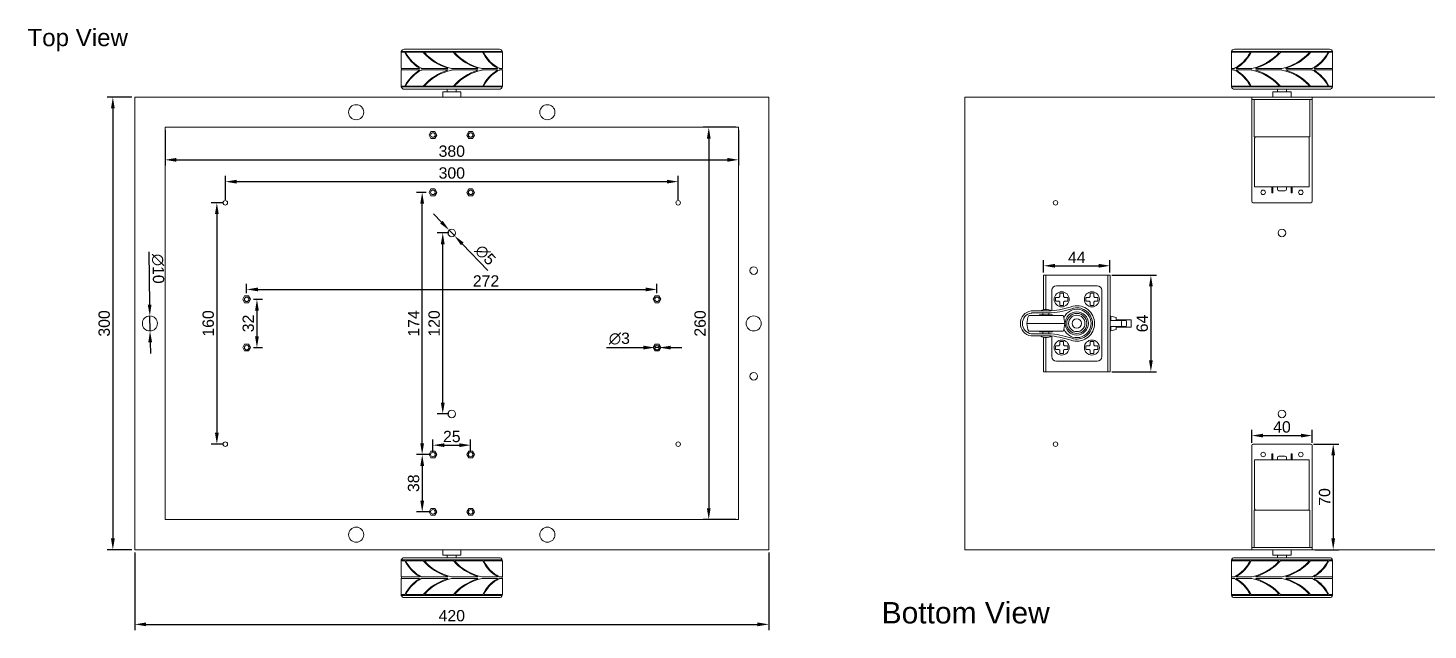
# Model space of a CAD drawing. Header units: millimetres. Extents: x 29 to 1920, y 47 to 1318.
# Drawn here: x 29 to 957, y 47 to 446 of the extents above; entities that cross this region are included whole.
import ezdxf

# ---------------------------------------------------------------- set-up
doc = ezdxf.new("R2010")
doc.units = ezdxf.units.MM
doc.layers.get('0').update_dxf_attribs({"lineweight": 9})
doc.layers.add('Dimensions', color=30, linetype='Continuous', lineweight=13)
doc.styles.get("Standard").update_dxf_attribs({"font": 'arial.ttf'})
doc.dimstyles.new('ISO-25', dxfattribs={"dimscale": 3, "dimtxt": 2.5, "dimasz": 2.5, "dimexe": 1.25, "dimexo": 0.625, "dimtad": 1, "dimtxsty": 'Standard', "dimcen": 2.5, "dimadec": 0, "dimazin": 0, "dimtfac": 1, "dimtmove": 0, "dimatfit": 3, "dimfxl": 1, "dimarcsym": 0})

# ---------------------------------------------------------------- blocks, each defined once
blk = doc.blocks.new('*U0')
blk.add_circle((0, 0), 5)
blk = doc.blocks.new('*U1')
at = {"color": 0, "linetype": 'ByBlock', "lineweight": -2, "transparency": 16777216}
for p in [(0, 0), (400, 0)]:
    blk.add_blockref('*U0', p, dxfattribs=at)
blk = doc.blocks.new('*U2')
blk.add_circle((0, 0), 5)
blk = doc.blocks.new('*U3')
at = {"color": 0, "linetype": 'ByBlock', "lineweight": -2, "transparency": 16777216}
for p in [(0, 0), (126.66666, 0), (0, -280), (126.66666, -280)]:
    blk.add_blockref('*U2', p, dxfattribs=at)
blk = doc.blocks.new('*D4')
at = {"layer": 'Defpoints', "color": 0, "transparency": 16777216}
for p in [(120, 380), (500, 380), (500, 358.45)]:
    blk.add_point(p, dxfattribs=at)
at = {"layer": 'Dimensions', "color": 0, "lineweight": -2, "transparency": 16777216}
for p, q in [((120, 378.12), (120, 354.7)), ((500, 378.12), (500, 354.7)), ((127.5, 358.45), (492.5, 358.45))]:
    blk.add_line(p, q, dxfattribs=at)
at = {"layer": 'Dimensions', "color": 0, "transparency": 16777216}
for points in [[(127.5, 359.7), (127.5, 357.2), (120, 358.45)], [(492.5, 359.7), (492.5, 357.2), (500, 358.45)]]:
    blk.add_solid(points, dxfattribs=at)
at = {"layer": 'Dimensions', "color": 0, "transparency": 16777216, "insert": (310, 364.16), "char_height": 7.5, "attachment_point": 5}
blk.add_mtext('380', dxfattribs=at)
blk = doc.blocks.new('*D5')
at = {"layer": 'Defpoints', "color": 0, "transparency": 16777216}
for p in [(500, 380), (480.24, 120), (500, 120)]:
    blk.add_point(p, dxfattribs=at)
at = {"layer": 'Dimensions', "color": 0, "lineweight": -2, "transparency": 16777216}
for p, q in [((498.13, 380), (476.49, 380)), ((480.24, 372.5), (480.24, 127.5)), ((498.13, 120), (476.49, 120))]:
    blk.add_line(p, q, dxfattribs=at)
at = {"layer": 'Dimensions', "color": 0, "transparency": 16777216}
for points in [[(478.99, 372.5), (481.49, 372.5), (480.24, 380)], [(478.99, 127.5), (481.49, 127.5), (480.24, 120)]]:
    blk.add_solid(points, dxfattribs=at)
at = {"layer": 'Dimensions', "color": 0, "transparency": 16777216, "insert": (474.53, 250), "char_height": 7.5, "attachment_point": 5, "rotation": 90}
blk.add_mtext('260', dxfattribs=at)
blk = doc.blocks.new('*U14')
blk.add_lwpolyline([(-1.3, 2.25), (-2.6, 0), (-1.3, -2.25), (1.3, -2.25), (2.6, 0), (1.3, 2.25)], close=True)
blk.add_circle((0, 0), 1.5)
blk = doc.blocks.new('*U15')
at = {"color": 0, "linetype": 'ByBlock', "lineweight": -2, "transparency": 16777216}
for p in [(0, 0), (0, -38)]:
    blk.add_blockref('*U14', p, dxfattribs=at)
blk = doc.blocks.new('*U16')
blk.add_lwpolyline([(-1.3, 2.25), (-2.6, 0), (-1.3, -2.25), (1.3, -2.25), (2.6, 0), (1.3, 2.25)], close=True)
blk.add_circle((0, 0), 1.5)
blk = doc.blocks.new('*U17')
at = {"color": 0, "linetype": 'ByBlock', "lineweight": -2, "transparency": 16777216}
for p in [(0, 0), (0, -38)]:
    blk.add_blockref('*U16', p, dxfattribs=at)
blk = doc.blocks.new('*U18')
blk.add_lwpolyline([(-1.3, 2.25), (-2.6, 0), (-1.3, -2.25), (1.3, -2.25), (2.6, 0), (1.3, 2.25)], close=True)
blk.add_circle((0, 0), 1.5)
blk = doc.blocks.new('*U19')
at = {"color": 0, "linetype": 'ByBlock', "lineweight": -2, "transparency": 16777216}
for p in [(0, 0), (0, -38)]:
    blk.add_blockref('*U18', p, dxfattribs=at)
blk = doc.blocks.new('*U20')
blk.add_lwpolyline([(-1.3, 2.25), (-2.6, 0), (-1.3, -2.25), (1.3, -2.25), (2.6, 0), (1.3, 2.25)], close=True)
blk.add_circle((0, 0), 1.5)
blk = doc.blocks.new('*U21')
at = {"color": 0, "linetype": 'ByBlock', "lineweight": -2, "transparency": 16777216}
for p in [(0, 0), (0, -38)]:
    blk.add_blockref('*U20', p, dxfattribs=at)
blk = doc.blocks.new('*U28')
for p, q in [((-1.1, 1.1955), (-1.1, -1.1955)), ((-1.1, 1.1955), (1.1, 1.1955)), ((-1.1, -1.1955), (1.1, -1.1955))]:
    blk.add_line(p, q)
blk = doc.blocks.new('*U29')
at = {"color": 0, "linetype": 'ByBlock', "lineweight": -2, "transparency": 16777216}
blk.add_blockref('*U28', (1151.22, 1218.83), dxfattribs=at)
for p, rotation in [((1154.12, 1221.73), 270.0000000000001), ((1154.12, 1215.93), 90.00000000000001), ((1157.02, 1218.83), 180)]:
    blk.add_blockref('*U28', p, dxfattribs=dict(at, rotation=rotation))
blk = doc.blocks.new('*U30')
for p, q in [((-1.1, 1.1955), (-1.1, -1.1955)), ((-1.1, 1.1955), (1.1, 1.1955)), ((-1.1, -1.1955), (1.1, -1.1955))]:
    blk.add_line(p, q)
blk = doc.blocks.new('*U31')
at = {"color": 0, "linetype": 'ByBlock', "lineweight": -2, "transparency": 16777216}
blk.add_blockref('*U30', (1151.22, 1218.83), dxfattribs=at)
for p, rotation in [((1154.12, 1221.73), 270.0000000000001), ((1154.12, 1215.93), 90.00000000000001), ((1157.02, 1218.83), 180)]:
    blk.add_blockref('*U30', p, dxfattribs=dict(at, rotation=rotation))
blk = doc.blocks.new('*U32')
for p, q in [((-1.1, 1.1955), (-1.1, -1.1955)), ((-1.1, 1.1955), (1.1, 1.1955)), ((-1.1, -1.1955), (1.1, -1.1955))]:
    blk.add_line(p, q)
blk = doc.blocks.new('*U33')
at = {"color": 0, "linetype": 'ByBlock', "lineweight": -2, "transparency": 16777216}
blk.add_blockref('*U32', (1151.22, 1218.83), dxfattribs=at)
for p, rotation in [((1154.12, 1221.73), 270.0000000000001), ((1154.12, 1215.93), 90.00000000000001), ((1157.02, 1218.83), 180)]:
    blk.add_blockref('*U32', p, dxfattribs=dict(at, rotation=rotation))
blk = doc.blocks.new('*U34')
for p, q in [((-1.1, 1.1955), (-1.1, -1.1955)), ((-1.1, 1.1955), (1.1, 1.1955)), ((-1.1, -1.1955), (1.1, -1.1955))]:
    blk.add_line(p, q)
blk = doc.blocks.new('*U35')
at = {"color": 0, "linetype": 'ByBlock', "lineweight": -2, "transparency": 16777216}
blk.add_blockref('*U34', (1151.22, 1218.83), dxfattribs=at)
for p, rotation in [((1154.12, 1221.73), 270.0000000000001), ((1154.12, 1215.93), 90.00000000000001), ((1157.02, 1218.83), 180)]:
    blk.add_blockref('*U34', p, dxfattribs=dict(at, rotation=rotation))
blk = doc.blocks.new('Roda (Bottom)')
for p, q in [((-16.5, 22), (-16.5, 8.35)), ((13.5, 25), (-13.5, 25)), ((16.5, 16), (16.5, 22)), ((-11.2, 17.8), (-11.8, 17.2)), ((-11.8, 14.8), (-11.2, 14.2)), ((-8.8, 17.8), (-8.2, 17.2)), ((-8.2, 14.8), (-8.8, 14.2)), ((8.8, 17.8), (8.2, 17.2)), ((8.2, 14.8), (8.8, 14.2)), ((11.2, 17.8), (11.8, 17.2)), ((11.8, 14.8), (11.2, 14.2)), ((16.5, 16), (16.5, 0)), ((-31.88, 5.19), (-20.5, 5.19)), ((-20.5, 8.31), (-29.85, 8.31)), ((-20.5, 6.93), (-29.75, 6.93)), ((-20.5, 5.63), (-24.82, 5.63)), ((-24.82, 5.63), (-24.82, 5.19)), ((-22.53, 5.63), (-22.53, 6.93)), ((-20.5, 8.31), (-16.91, 8.31)), ((-20.5, 6.93), (-16.9, 6.93)), ((-20.5, 5.63), (-16.18, 5.63)), ((-9.12, 5.19), (-20.5, 5.19)), ((-18.47, 5.63), (-18.47, 6.93)), ((-16.18, 5.63), (-16.18, 5.19)), ((-20.5, 0), (-33, 0)), ((-31.88, -5.19), (-20.5, -5.19)), ((-20.5, -8.31), (-29.85, -8.31)), ((-20.5, -6.93), (-29.75, -6.93)), ((-24.82, -5.63), (-24.82, -5.19)), ((-20.5, -5.63), (-24.82, -5.63)), ((-22.53, -5.63), (-22.53, -6.93)), ((-20.5, 0), (-8, 0)), ((-9.12, -5.19), (-20.5, -5.19)), ((-20.5, -5.63), (-16.18, -5.63)), ((-20.5, -6.93), (-16.9, -6.93)), ((-20.5, -8.31), (-16.91, -8.31)), ((-18.47, -5.63), (-18.47, -6.93)), ((-16.5, -22), (-16.5, -8.35)), ((-16.18, -5.63), (-16.18, -5.19)), ((16.5, -16), (16.5, 0)), ((-11.8, -14.8), (-11.2, -14.2)), ((-11.2, -17.8), (-11.8, -17.2)), ((-8.2, -14.8), (-8.8, -14.2)), ((-8.8, -17.8), (-8.2, -17.2)), ((8.2, -14.8), (8.8, -14.2)), ((8.8, -17.8), (8.2, -17.2)), ((11.8, -14.8), (11.2, -14.2)), ((11.2, -17.8), (11.8, -17.2)), ((16.5, -16), (16.5, -22)), ((13.5, -25), (-13.5, -25))]:
    blk.add_line(p, q)
for centre, radius in [((-10, 16), 5), ((10, 16), 5), ((0, 0), 7.66), ((0, 0), 6.65), ((0, 0), 5.43), ((-10, -16), 5), ((10, -16), 5)]:
    blk.add_circle(centre, radius)
for centre, radius, start, end in [((-13.5, 22), 3, 90, 180), ((13.5, 22), 3, 0, 90), ((-20.75, 3.41), 5.93, 87.57199, 124.29129), ((-20.25, 3.41), 5.93, 55.70871, 92.42801), ((-23.28, 71.63), 63.64, 275.74834, 288.99232), ((-23.28, 71.63), 65.02, 275.81263, 288.90999), ((0, 0), 9.41, 204.03114, 155.96886), ((-1.92, 9.56), 2, 101.33555, 108.99232), ((0, 0), 11.75, 0, 101.33555), ((-1.56, 8.23), 2, 100.73128, 108.90999), ((0, 0), 10.37, 0, 100.73128), ((-29.16, 0.18), 8.17, 97.56321, 181.25745), ((-29.16, -0.18), 8.17, 178.74255, 262.43679), ((-29.16, 0.18), 6.8, 98.8288, 181.25745), ((-20.7, 0.06), 12.3, 155.34714, 180.29888), ((-29.85, 5.31), 3, 90, 97.56321), ((-29.75, 3.93), 3, 90, 98.8288), ((-16.9, 8.93), 2, 270, 275.81263), ((-20.3, 0.06), 12.3, 359.70112, 24.65286), ((0, 0), 3.1, 0, 180), ((0, 0), 3.1, 180, 0), ((0, 0), 11.75, 258.66445, 0), ((0, 0), 10.37, 259.26872, 0), ((-29.16, -0.18), 6.8, 178.74255, 261.1712), ((-20.7, -0.06), 12.3, 179.70112, 204.65286), ((-29.85, -5.31), 3, 262.43679, 270), ((-29.75, -3.93), 3, 261.1712, 270), ((-20.75, -3.41), 5.93, 235.70871, 272.42801), ((-20.25, -3.41), 5.93, 267.57199, 304.29129), ((-23.28, -71.63), 63.64, 71.00768, 84.25166), ((-16.9, -8.93), 2, 84.18737, 90), ((-23.28, -71.63), 65.02, 71.09001, 84.18737), ((-20.3, -0.06), 12.3, 335.34714, 0.29888), ((-1.92, -9.56), 2, 251.00768, 258.66445), ((-1.56, -8.23), 2, 251.09001, 259.26872), ((-13.5, -22), 3, 180, 270), ((13.5, -22), 3, 270, 0)]:
    blk.add_arc(centre, radius, start, end)
blk.add_blockref('*U29', (-1164.12, -1202.83))
at = {"xscale": -1}
blk.add_blockref('*U31', (1164.12, -1202.83), dxfattribs=at)
at = {"xscale": -1, "rotation": 180}
blk.add_blockref('*U33', (-1164.12, 1202.83), dxfattribs=at)
at = {"rotation": 179.9999999999937}
blk.add_blockref('*U35', (1164.12, 1202.83), dxfattribs=at)
blk = doc.blocks.new('*D36')
at = {"layer": 'Defpoints', "color": 0, "transparency": 16777216}
for p in [(100, 400), (85.45, 100), (100, 100)]:
    blk.add_point(p, dxfattribs=at)
at = {"layer": 'Dimensions', "color": 0, "lineweight": -2, "transparency": 16777216}
for p, q in [((98.13, 400), (81.7, 400)), ((85.45, 392.5), (85.45, 107.5)), ((98.13, 100), (81.7, 100))]:
    blk.add_line(p, q, dxfattribs=at)
at = {"layer": 'Dimensions', "color": 0, "transparency": 16777216}
for points in [[(84.2, 392.5), (86.7, 392.5), (85.45, 400)], [(84.2, 107.5), (86.7, 107.5), (85.45, 100)]]:
    blk.add_solid(points, dxfattribs=at)
at = {"layer": 'Dimensions', "color": 0, "transparency": 16777216, "insert": (79.75, 250), "char_height": 7.5, "attachment_point": 5, "rotation": 90}
blk.add_mtext('300', dxfattribs=at)
blk = doc.blocks.new('*D37')
at = {"layer": 'Defpoints', "color": 0, "transparency": 16777216}
for p in [(100, 100), (520, 100), (520, 50.55)]:
    blk.add_point(p, dxfattribs=at)
at = {"layer": 'Dimensions', "color": 0, "lineweight": -2, "transparency": 16777216}
for p, q in [((100, 98.12), (100, 46.8)), ((520, 98.12), (520, 46.8)), ((107.5, 50.55), (512.5, 50.55))]:
    blk.add_line(p, q, dxfattribs=at)
at = {"layer": 'Dimensions', "color": 0, "transparency": 16777216}
for points in [[(107.5, 51.8), (107.5, 49.3), (100, 50.55)], [(512.5, 51.8), (512.5, 49.3), (520, 50.55)]]:
    blk.add_solid(points, dxfattribs=at)
at = {"layer": 'Dimensions', "color": 0, "transparency": 16777216, "insert": (310, 56.26), "char_height": 7.5, "attachment_point": 5}
blk.add_mtext('420', dxfattribs=at)
blk = doc.blocks.new('*D38')
at = {"layer": 'Defpoints', "color": 0, "transparency": 16777216}
for p in [(839.98, 169), (880.02, 175.67), (880.02, 169)]:
    blk.add_point(p, dxfattribs=at)
at = {"layer": 'Dimensions', "color": 0, "lineweight": -2, "transparency": 16777216}
for p, q in [((839.98, 170.88), (839.98, 179.42)), ((880.02, 170.88), (880.02, 179.42)), ((847.48, 175.67), (872.52, 175.67))]:
    blk.add_line(p, q, dxfattribs=at)
at = {"layer": 'Dimensions', "color": 0, "transparency": 16777216}
for points in [[(847.48, 176.92), (847.48, 174.42), (839.98, 175.67)], [(872.52, 176.92), (872.52, 174.42), (880.02, 175.67)]]:
    blk.add_solid(points, dxfattribs=at)
at = {"layer": 'Dimensions', "color": 0, "transparency": 16777216, "insert": (860, 181.37), "char_height": 7.5, "attachment_point": 5}
blk.add_mtext('40', dxfattribs=at)
blk = doc.blocks.new('*D39')
at = {"layer": 'Defpoints', "color": 0, "transparency": 16777216}
for p in [(879.03, 170), (880.03, 100), (893.96, 100)]:
    blk.add_point(p, dxfattribs=at)
at = {"layer": 'Dimensions', "color": 0, "lineweight": -2, "transparency": 16777216}
for p, q in [((880.9, 170), (897.71, 170)), ((893.96, 162.5), (893.96, 107.5)), ((881.9, 100), (897.71, 100))]:
    blk.add_line(p, q, dxfattribs=at)
at = {"layer": 'Dimensions', "color": 0, "transparency": 16777216}
for points in [[(892.71, 162.5), (895.21, 162.5), (893.96, 170)], [(892.71, 107.5), (895.21, 107.5), (893.96, 100)]]:
    blk.add_solid(points, dxfattribs=at)
at = {"layer": 'Dimensions', "color": 0, "transparency": 16777216, "insert": (888.25, 135), "char_height": 7.5, "attachment_point": 5, "rotation": 90}
blk.add_mtext('70', dxfattribs=at)
blk = doc.blocks.new('*D40')
at = {"layer": 'Defpoints', "color": 0, "transparency": 16777216}
for p in [(746.07, 288.23), (702.07, 282), (746.07, 282)]:
    blk.add_point(p, dxfattribs=at)
at = {"layer": 'Dimensions', "color": 0, "lineweight": -2, "transparency": 16777216}
for p, q in [((702.07, 283.88), (702.07, 291.98)), ((709.57, 288.23), (738.57, 288.23)), ((746.07, 283.88), (746.07, 291.98))]:
    blk.add_line(p, q, dxfattribs=at)
at = {"layer": 'Dimensions', "color": 0, "transparency": 16777216}
for points in [[(709.57, 289.48), (709.57, 286.98), (702.07, 288.23)], [(738.57, 289.48), (738.57, 286.98), (746.07, 288.23)]]:
    blk.add_solid(points, dxfattribs=at)
at = {"layer": 'Dimensions', "color": 0, "transparency": 16777216, "insert": (724.07, 293.85), "char_height": 7.5, "attachment_point": 5}
blk.add_mtext('44', dxfattribs=at)
blk = doc.blocks.new('*D44')
at = {"layer": 'Defpoints', "color": 0, "transparency": 16777216}
for p in [(176.67, 266), (176.67, 234), (180.9, 234)]:
    blk.add_point(p, dxfattribs=at)
at = {"layer": 'Dimensions', "color": 0, "lineweight": -2, "transparency": 16777216}
for p, q in [((178.55, 266), (184.65, 266)), ((180.9, 258.5), (180.9, 241.5)), ((178.55, 234), (184.65, 234))]:
    blk.add_line(p, q, dxfattribs=at)
at = {"layer": 'Dimensions', "color": 0, "transparency": 16777216}
for points in [[(179.65, 258.5), (182.15, 258.5), (180.9, 266)], [(179.65, 241.5), (182.15, 241.5), (180.9, 234)]]:
    blk.add_solid(points, dxfattribs=at)
at = {"layer": 'Dimensions', "color": 0, "transparency": 16777216, "insert": (175.19, 250), "char_height": 7.5, "attachment_point": 5, "rotation": 90}
blk.add_mtext('32', dxfattribs=at)
blk = doc.blocks.new('*D45')
at = {"layer": 'Defpoints', "color": 0, "transparency": 16777216}
for p in [(160, 330), (154.36, 170), (160, 170)]:
    blk.add_point(p, dxfattribs=at)
at = {"layer": 'Dimensions', "color": 0, "lineweight": -2, "transparency": 16777216}
for p, q in [((158.13, 330), (150.61, 330)), ((154.36, 322.5), (154.36, 177.5)), ((158.13, 170), (150.61, 170))]:
    blk.add_line(p, q, dxfattribs=at)
at = {"layer": 'Dimensions', "color": 0, "transparency": 16777216}
for points in [[(153.11, 322.5), (155.61, 322.5), (154.36, 330)], [(153.11, 177.5), (155.61, 177.5), (154.36, 170)]]:
    blk.add_solid(points, dxfattribs=at)
at = {"layer": 'Dimensions', "color": 0, "transparency": 16777216, "insert": (148.66, 250), "char_height": 7.5, "attachment_point": 5, "rotation": 90}
blk.add_mtext('160', dxfattribs=at)
blk = doc.blocks.new('*D46')
at = {"layer": 'Defpoints', "color": 0, "transparency": 16777216}
for p in [(322.5, 169.33), (297.5, 163.09), (322.5, 163.09)]:
    blk.add_point(p, dxfattribs=at)
at = {"layer": 'Dimensions', "color": 0, "lineweight": -2, "transparency": 16777216}
for p, q in [((297.5, 164.97), (297.5, 173.08)), ((305, 169.33), (315, 169.33)), ((322.5, 164.97), (322.5, 173.08))]:
    blk.add_line(p, q, dxfattribs=at)
at = {"layer": 'Dimensions', "color": 0, "transparency": 16777216}
for points in [[(305, 170.58), (305, 168.08), (297.5, 169.33)], [(315, 170.58), (315, 168.08), (322.5, 169.33)]]:
    blk.add_solid(points, dxfattribs=at)
at = {"layer": 'Dimensions', "color": 0, "transparency": 16777216, "insert": (310, 175.03), "char_height": 7.5, "attachment_point": 5}
blk.add_mtext('25', dxfattribs=at)
blk = doc.blocks.new('*D47')
at = {"layer": 'Defpoints', "color": 0, "transparency": 16777216}
for p in [(304.01, 310), (310, 310), (310, 190)]:
    blk.add_point(p, dxfattribs=at)
at = {"layer": 'Dimensions', "color": 0, "lineweight": -2, "transparency": 16777216}
for p, q in [((308.13, 310), (300.26, 310)), ((304.01, 197.5), (304.01, 302.5)), ((308.13, 190), (300.26, 190))]:
    blk.add_line(p, q, dxfattribs=at)
at = {"layer": 'Dimensions', "color": 0, "transparency": 16777216}
for points in [[(302.76, 302.5), (305.26, 302.5), (304.01, 310)], [(302.76, 197.5), (305.26, 197.5), (304.01, 190)]]:
    blk.add_solid(points, dxfattribs=at)
at = {"layer": 'Dimensions', "color": 0, "transparency": 16777216, "insert": (298.31, 250), "char_height": 7.5, "attachment_point": 5, "rotation": 90}
blk.add_mtext('120', dxfattribs=at)
blk = doc.blocks.new('*D48')
at = {"layer": 'Defpoints', "color": 0, "transparency": 16777216}
for p in [(297.5, 163.09), (290.41, 125.09), (297.5, 125.09)]:
    blk.add_point(p, dxfattribs=at)
at = {"layer": 'Dimensions', "color": 0, "lineweight": -2, "transparency": 16777216}
for p, q in [((295.63, 163.09), (286.66, 163.09)), ((290.41, 155.59), (290.41, 132.59)), ((295.63, 125.09), (286.66, 125.09))]:
    blk.add_line(p, q, dxfattribs=at)
at = {"layer": 'Dimensions', "color": 0, "transparency": 16777216}
for points in [[(289.16, 155.59), (291.66, 155.59), (290.41, 163.09)], [(289.16, 132.59), (291.66, 132.59), (290.41, 125.09)]]:
    blk.add_solid(points, dxfattribs=at)
at = {"layer": 'Dimensions', "color": 0, "transparency": 16777216, "insert": (284.7, 144.09), "char_height": 7.5, "attachment_point": 5, "rotation": 90}
blk.add_mtext('38', dxfattribs=at)
blk = doc.blocks.new('*D49')
at = {"layer": 'Defpoints', "color": 0, "transparency": 16777216}
for p in [(290.36, 336.91), (294.9, 336.91), (294.9, 163.09)]:
    blk.add_point(p, dxfattribs=at)
at = {"layer": 'Dimensions', "color": 0, "lineweight": -2, "transparency": 16777216}
for p, q in [((293.03, 336.91), (286.61, 336.91)), ((290.36, 170.59), (290.36, 329.41)), ((293.03, 163.09), (286.61, 163.09))]:
    blk.add_line(p, q, dxfattribs=at)
at = {"layer": 'Dimensions', "color": 0, "transparency": 16777216}
for points in [[(289.11, 329.41), (291.61, 329.41), (290.36, 336.91)], [(289.11, 170.59), (291.61, 170.59), (290.36, 163.09)]]:
    blk.add_solid(points, dxfattribs=at)
at = {"layer": 'Dimensions', "color": 0, "transparency": 16777216, "insert": (284.72, 250), "char_height": 7.5, "width": 30.353, "attachment_point": 5, "rotation": 90}
blk.add_mtext('174', dxfattribs=at)
blk = doc.blocks.new('*D50')
at = {"layer": 'Defpoints', "color": 0, "transparency": 16777216}
for p in [(445.93, 272.53), (174.07, 268.25), (445.93, 268.25)]:
    blk.add_point(p, dxfattribs=at)
at = {"layer": 'Dimensions', "color": 0, "lineweight": -2, "transparency": 16777216}
for p, q in [((174.07, 270.12), (174.07, 276.28)), ((181.57, 272.53), (438.43, 272.53)), ((445.93, 270.12), (445.93, 276.28))]:
    blk.add_line(p, q, dxfattribs=at)
at = {"layer": 'Dimensions', "color": 0, "transparency": 16777216}
for points in [[(181.57, 273.78), (181.57, 271.28), (174.07, 272.53)], [(438.43, 273.78), (438.43, 271.28), (445.93, 272.53)]]:
    blk.add_solid(points, dxfattribs=at)
at = {"layer": 'Dimensions', "color": 0, "transparency": 16777216, "insert": (332.67, 278.17), "char_height": 7.5, "attachment_point": 5}
blk.add_mtext('272', dxfattribs=at)
blk = doc.blocks.new('*D65')
at = {"layer": 'Defpoints', "color": 0, "transparency": 16777216}
for p in [(460, 343.99), (160, 330), (460, 330)]:
    blk.add_point(p, dxfattribs=at)
at = {"layer": 'Dimensions', "color": 0, "lineweight": -2, "transparency": 16777216}
for p, q in [((160, 331.88), (160, 347.74)), ((167.5, 343.99), (452.5, 343.99)), ((460, 331.88), (460, 347.74))]:
    blk.add_line(p, q, dxfattribs=at)
at = {"layer": 'Dimensions', "color": 0, "transparency": 16777216}
for points in [[(167.5, 345.24), (167.5, 342.74), (160, 343.99)], [(452.5, 345.24), (452.5, 342.74), (460, 343.99)]]:
    blk.add_solid(points, dxfattribs=at)
at = {"layer": 'Dimensions', "color": 0, "transparency": 16777216, "insert": (310, 349.69), "char_height": 7.5, "attachment_point": 5}
blk.add_mtext('300', dxfattribs=at)
blk = doc.blocks.new('*D72')
at = {"layer": 'Defpoints', "color": 0, "transparency": 16777216}
for p in [(444.43, 234), (447.43, 234)]:
    blk.add_point(p, dxfattribs=at)
at = {"layer": 'Dimensions', "color": 0, "lineweight": -2, "transparency": 16777216}
for p, q in [((412.6, 234.02), (436.93, 234.01)), ((447.43, 234), (444.43, 234)), ((454.93, 233.99), (462.43, 233.99))]:
    blk.add_line(p, q, dxfattribs=at)
at = {"layer": 'Dimensions', "color": 0, "transparency": 16777216}
for points in [[(436.93, 235.26), (436.93, 232.76), (444.43, 234)], [(454.93, 235.24), (454.93, 232.74), (447.43, 234)]]:
    blk.add_solid(points, dxfattribs=at)
at = {"layer": 'Dimensions', "color": 0, "transparency": 16777216, "insert": (421.02, 239.93), "char_height": 7.5, "attachment_point": 5, "rotation": 359.96603}
blk.add_mtext('∅3', dxfattribs=at)
blk = doc.blocks.new('*D73')
at = {"layer": 'Defpoints', "color": 0, "transparency": 16777216}
for p in [(308.27, 311.81), (311.73, 308.19)]:
    blk.add_point(p, dxfattribs=at)
at = {"layer": 'Dimensions', "color": 0, "lineweight": -2, "transparency": 16777216}
for p, q in [((303.08, 317.22), (297.89, 322.64)), ((308.27, 311.81), (311.73, 308.19)), ((333.79, 285.17), (316.92, 302.78))]:
    blk.add_line(p, q, dxfattribs=at)
at = {"layer": 'Dimensions', "color": 0, "transparency": 16777216}
for points in [[(303.98, 318.09), (302.18, 316.36), (308.27, 311.81)], [(317.82, 303.64), (316.02, 301.91), (311.73, 308.19)]]:
    blk.add_solid(points, dxfattribs=at)
at = {"layer": 'Dimensions', "color": 0, "transparency": 16777216, "insert": (332.22, 295.36), "char_height": 7.5, "attachment_point": 5, "rotation": 313.77385}
blk.add_mtext('∅5', dxfattribs=at)
blk = doc.blocks.new('*D74')
at = {"layer": 'Defpoints', "color": 0, "transparency": 16777216}
for p in [(109.93, 255), (110.07, 245)]:
    blk.add_point(p, dxfattribs=at)
at = {"layer": 'Dimensions', "color": 0, "lineweight": -2, "transparency": 16777216}
for p, q in [((109.29, 297.51), (109.81, 262.5)), ((110.07, 245), (109.93, 255)), ((110.19, 237.5), (110.3, 230))]:
    blk.add_line(p, q, dxfattribs=at)
at = {"layer": 'Dimensions', "color": 0, "transparency": 16777216}
for points in [[(111.06, 262.52), (108.56, 262.48), (109.93, 255)], [(111.44, 237.52), (108.94, 237.48), (110.07, 245)]]:
    blk.add_solid(points, dxfattribs=at)
at = {"layer": 'Dimensions', "color": 0, "transparency": 16777216, "insert": (115.37, 286.28), "char_height": 7.5, "attachment_point": 5, "rotation": 270.85834}
blk.add_mtext('∅10', dxfattribs=at)
blk = doc.blocks.new('*D75')
at = {"layer": 'Defpoints', "color": 0, "transparency": 16777216}
for p in [(745.32, 282), (745.32, 218), (773.16, 218)]:
    blk.add_point(p, dxfattribs=at)
at = {"layer": 'Dimensions', "color": 0, "lineweight": -2, "transparency": 16777216}
for p, q in [((747.2, 282), (776.91, 282)), ((773.16, 274.5), (773.16, 225.5)), ((747.2, 218), (776.91, 218))]:
    blk.add_line(p, q, dxfattribs=at)
at = {"layer": 'Dimensions', "color": 0, "transparency": 16777216}
for points in [[(771.91, 274.5), (774.41, 274.5), (773.16, 282)], [(771.91, 225.5), (774.41, 225.5), (773.16, 218)]]:
    blk.add_solid(points, dxfattribs=at)
at = {"layer": 'Dimensions', "color": 0, "transparency": 16777216, "insert": (767.45, 250), "char_height": 7.5, "attachment_point": 5, "rotation": 90}
blk.add_mtext('64', dxfattribs=at)

msp = doc.modelspace()

# ---------------------------------------------------------------- linework, layer by layer
for p, q in [((276.5, 429.75), (278.703, 429.75)), ((276.564, 430.25), (343.436, 430.25)), ((279.83, 429.75), (290.876, 429.75)), ((292.22, 429.75), (310.876, 429.75)), ((312.22, 429.75), (330.27, 429.75)), ((331.398, 429.75), (343.5, 429.75)), ((838.602, 429.75), (826.5, 429.75)), ((893.436, 430.25), (826.564, 430.25)), ((857.78, 429.75), (839.73, 429.75)), ((877.78, 429.75), (859.124, 429.75)), ((890.17, 429.75), (879.124, 429.75)), ((893.5, 429.75), (891.297, 429.75)), ((276.5, 419), (288.603, 419)), ((276.5, 418), (288.603, 418)), ((290.252, 419), (307.257, 419)), ((290.252, 418), (307.257, 418)), ((310.11, 419), (327.257, 419)), ((310.11, 418), (327.257, 418)), ((330.11, 419), (340.171, 419)), ((330.11, 418), (340.171, 418)), ((341.82, 419), (343.5, 419)), ((341.82, 418), (343.5, 418)), ((828.18, 419), (826.5, 419)), ((828.18, 418), (826.5, 418)), ((839.89, 419), (829.829, 419)), ((839.89, 418), (829.829, 418)), ((859.89, 419), (842.743, 419)), ((859.89, 418), (842.743, 418)), ((879.748, 419), (862.743, 419)), ((879.748, 418), (862.743, 418)), ((893.5, 419), (881.397, 419)), ((893.5, 418), (881.397, 418)), ((520, 400), (100, 400)), ((100, 400), (100, 100)), ((276.5, 407.25), (278.703, 407.25)), ((276.564, 406.75), (343.436, 406.75)), ((279.83, 407.25), (290.876, 407.25)), ((292.22, 407.25), (310.876, 407.25)), ((310, 403.5), (304, 403.5)), ((304, 403.5), (304, 400)), ((307, 405.25), (307, 403.5)), ((310, 403.5), (316, 403.5)), ((312.22, 407.25), (330.27, 407.25)), ((313, 405.25), (313, 403.5)), ((316, 403.5), (316, 400)), ((331.398, 407.25), (343.5, 407.25)), ((520, 100), (520, 400)), ((650, 400), (650, 100)), ((839.975, 400), (650, 400)), ((838.602, 407.25), (826.5, 407.25)), ((893.436, 406.75), (826.564, 406.75)), ((857.78, 407.25), (839.73, 407.25)), ((839.975, 331), (839.975, 400)), ((839.975, 400), (854, 400)), ((860, 403.5), (854, 403.5)), ((854, 403.5), (854, 400)), ((854, 400), (866, 400)), ((866, 400), (854, 400)), ((857, 405.25), (857, 403.5)), ((877.78, 407.25), (859.124, 407.25)), ((860, 403.5), (866, 403.5)), ((863, 405.25), (863, 403.5)), ((866, 403.5), (866, 400)), ((866, 400), (880.025, 400)), ((890.17, 407.25), (879.124, 407.25)), ((1070, 400), (880.025, 400)), ((880.025, 331), (880.025, 400)), ((893.5, 407.25), (891.297, 407.25)), ((839.975, 398.5), (880.025, 398.5)), ((841.5, 373.8), (841.5, 398.5)), ((878.5, 373.8), (878.5, 398.5)), ((500, 380), (120, 380)), ((120, 380), (120, 120)), ((500, 120), (500, 380)), ((841.5, 373.8), (842.9, 373.8)), ((841.9, 340.5), (841.9, 372.8)), ((860, 373.8), (842.9, 373.8)), ((860, 373.8), (877.1, 373.8)), ((878.5, 373.8), (877.1, 373.8)), ((878.1, 340.5), (878.1, 372.8)), ((860, 340.5), (841.9, 340.5)), ((853.25, 336.5), (853.25, 340.5)), ((853.25, 336.5), (854, 336.5)), ((854, 336.5), (854, 340.5)), ((857, 339), (857, 340.5)), ((860, 338), (858, 338)), ((860, 340.5), (878.1, 340.5)), ((860, 338), (862, 338)), ((863, 339), (863, 340.5)), ((866, 336.5), (866, 340.5)), ((866, 336.5), (866.75, 336.5)), ((866.75, 336.5), (866.75, 340.5)), ((860, 330), (840.975, 330)), ((860, 330), (879.025, 330)), ((702.073, 282), (703.573, 282)), ((702.073, 259.208), (702.073, 282)), ((703.573, 282), (744.573, 282)), ((703.573, 259.335), (703.573, 282)), ((744.573, 282), (744.573, 218)), ((744.573, 282), (746.073, 282)), ((746.073, 282), (746.073, 218)), ((707.573, 258.351), (707.573, 272)), ((710.573, 275), (737.573, 275)), ((740.573, 272), (740.573, 228)), ((746.073, 254.856), (746.073, 245.158)), ((750.173, 252.15), (746.073, 251.95)), ((746.073, 251.95), (746.696, 251.95)), ((750.173, 254.007), (746.569, 254.886)), ((746.696, 254.007), (746.696, 252.507)), ((746.696, 252.507), (746.696, 251.981)), ((746.696, 251.95), (756.755, 251.95)), ((750.173, 252.507), (750.173, 254.007)), ((750.173, 252.15), (750.173, 252.507)), ((760.173, 252.507), (750.173, 252.507)), ((756.755, 251.95), (750.173, 252.15)), ((760.173, 250.007), (760.173, 252.507)), ((707.573, 228), (707.573, 241.649)), ((746.073, 248.063), (746.696, 248.063)), ((750.173, 247.863), (746.073, 248.063)), ((750.173, 246.007), (746.569, 245.128)), ((746.696, 248.063), (756.755, 248.063)), ((746.696, 248.033), (746.696, 247.507)), ((746.696, 247.507), (746.696, 246.007)), ((756.755, 248.063), (750.173, 247.863)), ((750.173, 247.863), (750.173, 247.507)), ((750.173, 247.507), (750.173, 246.007)), ((760.173, 247.507), (750.173, 247.507)), ((760.173, 250.007), (760.173, 247.507)), ((702.073, 218), (702.073, 240.792)), ((703.573, 218), (703.573, 240.665)), ((737.573, 225), (710.573, 225)), ((702.073, 218), (703.573, 218)), ((744.573, 218), (703.573, 218)), ((746.073, 218), (744.573, 218)), ((839.975, 169), (839.975, 100)), ((860, 170), (840.975, 170)), ((860, 170), (879.025, 170)), ((880.025, 169), (880.025, 100)), ((860, 159.5), (841.9, 159.5)), ((841.9, 159.5), (841.9, 127.2)), ((853.25, 163.5), (853.25, 159.5)), ((853.25, 163.5), (854, 163.5)), ((854, 163.5), (854, 159.5)), ((857, 161), (857, 159.5)), ((860, 162), (858, 162)), ((860, 162), (862, 162)), ((860, 159.5), (878.1, 159.5)), ((863, 161), (863, 159.5)), ((866, 163.5), (866, 159.5)), ((866, 163.5), (866.75, 163.5)), ((866.75, 163.5), (866.75, 159.5)), ((878.1, 159.5), (878.1, 127.2)), ((841.5, 126.2), (841.5, 101.5)), ((841.5, 126.2), (842.9, 126.2)), ((860, 126.2), (842.9, 126.2)), ((860, 126.2), (877.1, 126.2)), ((878.5, 126.2), (877.1, 126.2)), ((878.5, 126.2), (878.5, 101.5)), ((120, 120), (500, 120)), ((100, 100), (520, 100)), ((276.564, 93.25), (343.436, 93.25)), ((304, 96.5), (304, 100)), ((310, 96.5), (304, 96.5)), ((307, 94.75), (307, 96.5)), ((310, 96.5), (316, 96.5)), ((313, 94.75), (313, 96.5)), ((316, 96.5), (316, 100)), ((650, 100), (839.975, 100)), ((893.436, 93.25), (826.564, 93.25)), ((839.975, 101.5), (880.025, 101.5)), ((839.975, 100), (880.025, 100)), ((854, 96.5), (854, 100)), ((860, 96.5), (854, 96.5)), ((857, 94.75), (857, 96.5)), ((860, 96.5), (866, 96.5)), ((863, 94.75), (863, 96.5)), ((866, 96.5), (866, 100)), ((880.025, 100), (1070, 100)), ((276.5, 92.75), (278.703, 92.75)), ((279.83, 92.75), (290.876, 92.75)), ((292.22, 92.75), (310.876, 92.75)), ((312.22, 92.75), (330.27, 92.75)), ((331.398, 92.75), (343.5, 92.75)), ((838.602, 92.75), (826.5, 92.75)), ((857.78, 92.75), (839.73, 92.75)), ((877.78, 92.75), (859.124, 92.75)), ((890.17, 92.75), (879.124, 92.75)), ((893.5, 92.75), (891.297, 92.75)), ((276.5, 82), (288.603, 82)), ((276.5, 81), (288.603, 81)), ((290.252, 82), (307.257, 82)), ((290.252, 81), (307.257, 81)), ((310.11, 82), (327.257, 82)), ((310.11, 81), (327.257, 81)), ((330.11, 82), (340.171, 82)), ((330.11, 81), (340.171, 81)), ((341.82, 82), (343.5, 82)), ((341.82, 81), (343.5, 81)), ((828.18, 82), (826.5, 82)), ((828.18, 81), (826.5, 81)), ((839.89, 82), (829.829, 82)), ((839.89, 81), (829.829, 81)), ((859.89, 82), (842.743, 82)), ((859.89, 81), (842.743, 81)), ((879.748, 82), (862.743, 82)), ((879.748, 81), (862.743, 81)), ((893.5, 82), (881.397, 82)), ((893.5, 81), (881.397, 81)), ((276.5, 70.25), (278.703, 70.25)), ((276.564, 69.75), (343.436, 69.75)), ((279.83, 70.25), (290.876, 70.25)), ((292.22, 70.25), (310.876, 70.25)), ((312.22, 70.25), (330.27, 70.25)), ((331.398, 70.25), (343.5, 70.25)), ((838.602, 70.25), (826.5, 70.25)), ((893.436, 69.75), (826.564, 69.75)), ((857.78, 70.25), (839.73, 70.25)), ((877.78, 70.25), (859.124, 70.25)), ((890.17, 70.25), (879.124, 70.25)), ((893.5, 70.25), (891.297, 70.25))]:
    msp.add_line(p, q)
for points in [[(276.5, 419), (276.5, 429.75)], [(343.5, 429.75), (343.5, 419)], [(826.5, 429.75), (826.5, 419)], [(893.5, 419), (893.5, 429.75)], [(276.5, 418), (276.5, 407.25)], [(343.5, 407.25), (343.5, 418)], [(826.5, 407.25), (826.5, 418)], [(893.5, 418), (893.5, 407.25)], [(276.5, 82), (276.5, 92.75)], [(343.5, 92.75), (343.5, 82)], [(826.5, 92.75), (826.5, 82)], [(893.5, 82), (893.5, 92.75)], [(276.5, 81), (276.5, 70.25)], [(343.5, 70.25), (343.5, 81)], [(826.5, 70.25), (826.5, 81)], [(893.5, 81), (893.5, 70.25)]]:
    msp.add_lwpolyline(points)
for points in [[(276.564, 430.25, -0.3419987), (278.5, 431.75), (341.5, 431.75, -0.3419987), (343.436, 430.25, -0.3419987)], [(893.436, 430.25, 0.3419987), (891.5, 431.75), (828.5, 431.75, 0.3419987), (826.564, 430.25, 0.3419987)], [(276.564, 406.75, 0.3419987), (278.5, 405.25), (341.5, 405.25, 0.3419987), (343.436, 406.75, 0.3419987)], [(893.436, 406.75, -0.3419987), (891.5, 405.25), (828.5, 405.25, -0.3419987), (826.564, 406.75, -0.3419987)], [(276.564, 93.25, -0.3419987), (278.5, 94.75), (341.5, 94.75, -0.3419987), (343.436, 93.25, -0.3419987)], [(893.436, 93.25, 0.3419987), (891.5, 94.75), (828.5, 94.75, 0.3419987), (826.564, 93.25, 0.3419987)], [(276.564, 69.75, 0.3419987), (278.5, 68.25), (341.5, 68.25, 0.3419987), (343.436, 69.75, 0.3419987)], [(893.436, 69.75, -0.3419987), (891.5, 68.25), (828.5, 68.25, -0.3419987), (826.564, 69.75, -0.3419987)]]:
    msp.add_lwpolyline(points, format="xyb")
for points in [[(172.774, 268.25), (171.475, 266), (172.774, 263.75), (175.372, 263.75), (176.671, 266), (175.372, 268.25)], [(447.226, 268.25), (448.525, 266), (447.226, 263.75), (444.628, 263.75), (443.329, 266), (444.628, 268.25)], [(172.774, 231.75), (171.475, 234), (172.774, 236.25), (175.372, 236.25), (176.671, 234), (175.372, 231.75)], [(447.226, 231.75), (448.525, 234), (447.226, 236.25), (444.628, 236.25), (443.329, 234), (444.628, 231.75)]]:
    msp.add_lwpolyline(points, close=True)
for centre, radius in [((847.5, 336.908), 1.5), ((872.5, 336.908), 1.5), ((160, 330), 1.5), ((460, 330), 1.5), ((710, 330), 1.5), ((310, 310), 2.5), ((860, 310), 2.5), ((510, 285), 2.5), ((174.073, 266), 1.5), ((445.927, 266), 1.5), ((174.073, 234), 1.5), ((445.927, 234), 1.5), ((510, 215), 2.5), ((310, 190), 2.5), ((860, 190), 2.5), ((160, 170), 1.5), ((460, 170), 1.5), ((710, 170), 1.5), ((847.5, 163.092), 1.5), ((872.5, 163.092), 1.5)]:
    msp.add_circle(centre, radius)
for centre, radius, start, end in [((275.59, 430.12), 0.982, 337.886909, 7.635579), ((278.703, 429.5), 0.25, 26.911349, 90), ((301.849, 441.248), 25.707, 206.911349, 239.119381), ((279.83, 429.5), 0.25, 90, 208.082811), ((301.849, 441.248), 25.207, 208.082811, 241.376449), ((290.876, 429.5), 0.25, 41.229374, 90), ((317.509, 452.84), 35.163, 221.229374, 253.099027), ((292.22, 429.5), 0.25, 90, 222.705269), ((317.509, 452.84), 34.663, 222.705269, 257.304114), ((310.876, 429.5), 0.25, 41.229374, 90), ((337.509, 452.84), 35.163, 221.229374, 253.099027), ((312.22, 429.5), 0.25, 90, 222.705269), ((337.509, 452.84), 34.663, 222.705269, 257.304114), ((330.27, 429.5), 0.25, 26.911349, 90), ((353.416, 441.248), 25.707, 206.911349, 239.119381), ((331.398, 429.5), 0.25, 90, 208.082811), ((353.416, 441.248), 25.207, 208.082811, 241.376449), ((344.41, 430.12), 0.982, 172.364421, 202.113091), ((825.59, 430.12), 0.982, 337.886909, 7.635579), ((816.584, 441.248), 25.207, 298.623551, 331.917189), ((816.584, 441.248), 25.707, 300.880619, 333.088651), ((838.602, 429.5), 0.25, 331.917189, 90), ((839.73, 429.5), 0.25, 90, 153.088651), ((832.491, 452.84), 34.663, 282.695886, 317.294731), ((832.491, 452.84), 35.163, 286.900973, 318.770626), ((857.78, 429.5), 0.25, 317.294731, 90), ((859.124, 429.5), 0.25, 90, 138.770626), ((852.491, 452.84), 34.663, 282.695886, 317.294731), ((852.491, 452.84), 35.163, 286.900973, 318.770626), ((877.78, 429.5), 0.25, 317.294731, 90), ((879.124, 429.5), 0.25, 90, 138.770626), ((868.151, 441.248), 25.207, 298.623551, 331.917189), ((868.151, 441.248), 25.707, 300.880619, 333.088651), ((890.17, 429.5), 0.25, 331.917189, 90), ((891.297, 429.5), 0.25, 90, 153.088651), ((894.41, 430.12), 0.982, 172.364421, 202.113091), ((275.426, 418.5), 1.185, 335.045296, 24.954704), ((301.849, 395.752), 25.707, 120.880619, 153.088651), ((301.849, 395.752), 25.207, 118.623551, 151.917189), ((288.603, 419.1), 0.1, 270, 59.119381), ((288.603, 417.9), 0.1, 300.880619, 90), ((290.252, 420), 1, 241.376449, 270), ((290.252, 417), 1, 90, 118.623551), ((317.509, 384.16), 35.163, 106.900973, 138.770626), ((317.509, 384.16), 34.663, 102.695886, 137.294731), ((307.257, 419.1), 0.1, 270, 73.099027), ((307.257, 417.9), 0.1, 286.900973, 90), ((310.11, 420), 1, 257.304114, 270), ((310.11, 417), 1, 90, 102.695886), ((337.509, 384.16), 35.163, 106.900973, 138.770626), ((337.509, 384.16), 34.663, 102.695886, 137.294731), ((327.257, 419.1), 0.1, 270, 73.099027), ((327.257, 417.9), 0.1, 286.900973, 90), ((330.11, 420), 1, 257.304114, 270), ((330.11, 417), 1, 90, 102.695886), ((353.416, 395.752), 25.707, 120.880619, 153.088651), ((353.416, 395.752), 25.207, 118.623551, 151.917189), ((340.171, 419.1), 0.1, 270, 59.119381), ((340.171, 417.9), 0.1, 300.880619, 90), ((341.82, 420), 1, 241.376449, 270), ((341.82, 417), 1, 90, 118.623551), ((344.574, 418.5), 1.185, 155.045296, 204.954704), ((825.426, 418.5), 1.185, 335.045296, 24.954704), ((828.18, 420), 1, 270, 298.623551), ((828.18, 417), 1, 61.376449, 90), ((816.584, 395.752), 25.207, 28.082811, 61.376449), ((829.829, 419.1), 0.1, 120.880619, 270), ((829.829, 417.9), 0.1, 90, 239.119381), ((816.584, 395.752), 25.707, 26.911349, 59.119381), ((839.89, 420), 1, 270, 282.695886), ((839.89, 417), 1, 77.304114, 90), ((832.491, 384.16), 34.663, 42.705269, 77.304114), ((842.743, 419.1), 0.1, 106.900973, 270), ((842.743, 417.9), 0.1, 90, 253.099027), ((832.491, 384.16), 35.163, 41.229374, 73.099027), ((859.89, 420), 1, 270, 282.695886), ((859.89, 417), 1, 77.304114, 90), ((852.491, 384.16), 34.663, 42.705269, 77.304114), ((862.743, 419.1), 0.1, 106.900973, 270), ((862.743, 417.9), 0.1, 90, 253.099027), ((852.491, 384.16), 35.163, 41.229374, 73.099027), ((879.748, 420), 1, 270, 298.623551), ((879.748, 417), 1, 61.376449, 90), ((868.151, 395.752), 25.207, 28.082811, 61.376449), ((881.397, 419.1), 0.1, 120.880619, 270), ((881.397, 417.9), 0.1, 90, 239.119381), ((868.151, 395.752), 25.707, 26.911349, 59.119381), ((894.574, 418.5), 1.185, 155.045296, 204.954704), ((275.59, 406.88), 0.982, 352.364421, 22.113091), ((278.703, 407.5), 0.25, 270, 333.088651), ((279.83, 407.5), 0.25, 151.917189, 270), ((290.876, 407.5), 0.25, 270, 318.770626), ((292.22, 407.5), 0.25, 137.294731, 270), ((310.876, 407.5), 0.25, 270, 318.770626), ((312.22, 407.5), 0.25, 137.294731, 270), ((330.27, 407.5), 0.25, 270, 333.088651), ((331.398, 407.5), 0.25, 151.917189, 270), ((344.41, 406.88), 0.982, 157.886909, 187.635579), ((825.59, 406.88), 0.982, 352.364421, 22.113091), ((838.602, 407.5), 0.25, 270, 28.082811), ((839.73, 407.5), 0.25, 206.911349, 270), ((857.78, 407.5), 0.25, 270, 42.705269), ((859.124, 407.5), 0.25, 221.229374, 270), ((877.78, 407.5), 0.25, 270, 42.705269), ((879.124, 407.5), 0.25, 221.229374, 270), ((890.17, 407.5), 0.25, 270, 28.082811), ((891.297, 407.5), 0.25, 206.911349, 270), ((894.41, 406.88), 0.982, 157.886909, 187.635579), ((842.9, 372.8), 1, 90, 180), ((877.1, 372.8), 1, 0, 90), ((858, 339), 1, 180, 270), ((862, 339), 1, 270, 0), ((840.975, 331), 1, 180, 270), ((879.025, 331), 1, 270, 0), ((710.573, 272), 3, 90, 180), ((737.573, 272), 3, 0, 90), ((746.405, 253.505), 1.39, 83.206265, 103.800421), ((744.649, 254.16), 2.053, 355.717939, 20.701273), ((760.082, 250.007), 6.445, 162.450082, 197.549918), ((747.412, 250.007), 9.543, 348.249076, 11.750924), ((746.405, 246.509), 1.39, 256.199579, 276.793735), ((744.649, 245.854), 2.053, 339.298727, 4.282061), ((710.573, 228), 3, 180, 270), ((737.573, 228), 3, 270, 0), ((840.975, 169), 1, 90, 180), ((879.025, 169), 1, 0, 90), ((858, 161), 1, 90, 180), ((862, 161), 1, 0, 90), ((842.9, 127.2), 1, 180, 270), ((877.1, 127.2), 1, 270, 0), ((275.59, 93.12), 0.982, 337.886909, 7.635579), ((344.41, 93.12), 0.982, 172.364421, 202.113091), ((825.59, 93.12), 0.982, 337.886909, 7.635579), ((894.41, 93.12), 0.982, 172.364421, 202.113091), ((278.703, 92.5), 0.25, 26.911349, 90), ((301.849, 104.248), 25.707, 206.911349, 239.119381), ((279.83, 92.5), 0.25, 90, 208.082811), ((301.849, 104.248), 25.207, 208.082811, 241.376449), ((290.876, 92.5), 0.25, 41.229374, 90), ((317.509, 115.84), 35.163, 221.229374, 253.099027), ((292.22, 92.5), 0.25, 90, 222.705269), ((317.509, 115.84), 34.663, 222.705269, 257.304114), ((310.876, 92.5), 0.25, 41.229374, 90), ((337.509, 115.84), 35.163, 221.229374, 253.099027), ((312.22, 92.5), 0.25, 90, 222.705269), ((337.509, 115.84), 34.663, 222.705269, 257.304114), ((330.27, 92.5), 0.25, 26.911349, 90), ((353.416, 104.248), 25.707, 206.911349, 239.119381), ((331.398, 92.5), 0.25, 90, 208.082811), ((353.416, 104.248), 25.207, 208.082811, 241.376449), ((816.584, 104.248), 25.207, 298.623551, 331.917189), ((816.584, 104.248), 25.707, 300.880619, 333.088651), ((838.602, 92.5), 0.25, 331.917189, 90), ((839.73, 92.5), 0.25, 90, 153.088651), ((832.491, 115.84), 34.663, 282.695886, 317.294731), ((832.491, 115.84), 35.163, 286.900973, 318.770626), ((857.78, 92.5), 0.25, 317.294731, 90), ((859.124, 92.5), 0.25, 90, 138.770626), ((852.491, 115.84), 34.663, 282.695886, 317.294731), ((852.491, 115.84), 35.163, 286.900973, 318.770626), ((877.78, 92.5), 0.25, 317.294731, 90), ((879.124, 92.5), 0.25, 90, 138.770626), ((868.151, 104.248), 25.207, 298.623551, 331.917189), ((868.151, 104.248), 25.707, 300.880619, 333.088651), ((890.17, 92.5), 0.25, 331.917189, 90), ((891.297, 92.5), 0.25, 90, 153.088651), ((275.426, 81.5), 1.185, 335.045296, 24.954704), ((301.849, 58.752), 25.707, 120.880619, 153.088651), ((301.849, 58.752), 25.207, 118.623551, 151.917189), ((288.603, 82.1), 0.1, 270, 59.119381), ((288.603, 80.9), 0.1, 300.880619, 90), ((290.252, 83), 1, 241.376449, 270), ((290.252, 80), 1, 90, 118.623551), ((317.509, 47.16), 35.163, 106.900973, 138.770626), ((317.509, 47.16), 34.663, 102.695886, 137.294731), ((307.257, 82.1), 0.1, 270, 73.099027), ((307.257, 80.9), 0.1, 286.900973, 90), ((310.11, 83), 1, 257.304114, 270), ((310.11, 80), 1, 90, 102.695886), ((337.509, 47.16), 35.163, 106.900973, 138.770626), ((337.509, 47.16), 34.663, 102.695886, 137.294731), ((327.257, 82.1), 0.1, 270, 73.099027), ((327.257, 80.9), 0.1, 286.900973, 90), ((330.11, 83), 1, 257.304114, 270), ((330.11, 80), 1, 90, 102.695886), ((353.416, 58.752), 25.707, 120.880619, 153.088651), ((353.416, 58.752), 25.207, 118.623551, 151.917189), ((340.171, 82.1), 0.1, 270, 59.119381), ((340.171, 80.9), 0.1, 300.880619, 90), ((341.82, 83), 1, 241.376449, 270), ((341.82, 80), 1, 90, 118.623551), ((344.574, 81.5), 1.185, 155.045296, 204.954704), ((825.426, 81.5), 1.185, 335.045296, 24.954704), ((828.18, 83), 1, 270, 298.623551), ((828.18, 80), 1, 61.376449, 90), ((816.584, 58.752), 25.207, 28.082811, 61.376449), ((829.829, 82.1), 0.1, 120.880619, 270), ((829.829, 80.9), 0.1, 90, 239.119381), ((816.584, 58.752), 25.707, 26.911349, 59.119381), ((839.89, 83), 1, 270, 282.695886), ((839.89, 80), 1, 77.304114, 90), ((832.491, 47.16), 34.663, 42.705269, 77.304114), ((842.743, 82.1), 0.1, 106.900973, 270), ((842.743, 80.9), 0.1, 90, 253.099027), ((832.491, 47.16), 35.163, 41.229374, 73.099027), ((859.89, 83), 1, 270, 282.695886), ((859.89, 80), 1, 77.304114, 90), ((852.491, 47.16), 34.663, 42.705269, 77.304114), ((862.743, 82.1), 0.1, 106.900973, 270), ((862.743, 80.9), 0.1, 90, 253.099027), ((852.491, 47.16), 35.163, 41.229374, 73.099027), ((879.748, 83), 1, 270, 298.623551), ((879.748, 80), 1, 61.376449, 90), ((868.151, 58.752), 25.207, 28.082811, 61.376449), ((881.397, 82.1), 0.1, 120.880619, 270), ((881.397, 80.9), 0.1, 90, 239.119381), ((868.151, 58.752), 25.707, 26.911349, 59.119381), ((894.574, 81.5), 1.185, 155.045296, 204.954704), ((275.59, 69.88), 0.982, 352.364421, 22.113091), ((278.703, 70.5), 0.25, 270, 333.088651), ((279.83, 70.5), 0.25, 151.917189, 270), ((290.876, 70.5), 0.25, 270, 318.770626), ((292.22, 70.5), 0.25, 137.294731, 270), ((310.876, 70.5), 0.25, 270, 318.770626), ((312.22, 70.5), 0.25, 137.294731, 270), ((330.27, 70.5), 0.25, 270, 333.088651), ((331.398, 70.5), 0.25, 151.917189, 270), ((344.41, 69.88), 0.982, 157.886909, 187.635579), ((825.59, 69.88), 0.982, 352.364421, 22.113091), ((838.602, 70.5), 0.25, 270, 28.082811), ((839.73, 70.5), 0.25, 206.911349, 270), ((857.78, 70.5), 0.25, 270, 42.705269), ((859.124, 70.5), 0.25, 221.229374, 270), ((877.78, 70.5), 0.25, 270, 42.705269), ((879.124, 70.5), 0.25, 221.229374, 270), ((890.17, 70.5), 0.25, 270, 28.082811), ((891.297, 70.5), 0.25, 206.911349, 270), ((894.41, 69.88), 0.982, 157.886909, 187.635579)]:
    msp.add_arc(centre, radius, start, end)

# ---------------------------------------------------------------- block references
for name, p in [('*U3', (246.667, 390)), ('*U15', (297.5, 374.908)), ('Roda (Bottom)', (724.073, 250)), ('*U1', (110, 250))]:
    msp.add_blockref(name, p)
at = {"xscale": -1}
msp.add_blockref('*U17', (322.5, 374.908), dxfattribs=at)
at = {"xscale": -1, "rotation": 180}
msp.add_blockref('*U19', (297.5, 125.092), dxfattribs=at)
at = {"rotation": 180}
msp.add_blockref('*U21', (322.5, 125.092), dxfattribs=at)

# ---------------------------------------------------------------- texts
for s, height, p in [('Top View', 11.4345, (28.871, 433.802)), ('Bottom View', 14.20373, (594.788, 51.159))]:
    msp.add_text(s, height=height).set_placement(p)

# ---------------------------------------------------------------- dimensions: what is measured, and where the dimension line sits
at = {"layer": 'Dimensions'}
for base, p1, p2, picture, middle in [((85.453, 100), (100, 400), (100, 100), '*D36', (79.747, 250)), ((480.238, 120), (500, 380), (500, 120), '*D5', (474.534, 250)), ((154.363, 170), (160, 330), (160, 170), '*D45', (148.658, 250)), ((304.013, 310), (310, 190), (310, 310), '*D47', (298.308, 250)), ((773.156, 218), (745.323, 282), (745.323, 218), '*D75', (767.452, 250)), ((180.898, 234), (176.671, 266), (176.671, 234), '*D44', (175.191, 250)), ((893.958, 100), (879.025, 170), (880.025, 100), '*D39', (888.254, 135)), ((290.412, 125.092), (297.5, 163.092), (297.5, 125.092), '*D48', (284.705, 144.092))]:
    dim = msp.add_linear_dim(base=base, p1=p1, p2=p2, angle=90, dimstyle='ISO-25', dxfattribs=at)
    dim.commit()
    dim.dimension.update_dxf_attribs({"geometry": picture, "text_midpoint": middle})
for base, p1, p2, picture, middle in [((500, 358.45), (120, 380), (500, 380), '*D4', (310, 364.157)), ((460, 343.987), (160, 330), (460, 330), '*D65', (310, 349.694)), ((746.073, 288.227), (702.073, 282), (746.073, 282), '*D40', (724.073, 293.852)), ((322.5, 169.328), (297.5, 163.092), (322.5, 163.092), '*D46', (310, 175.032))]:
    dim = msp.add_linear_dim(base=base, p1=p1, p2=p2, dimstyle='ISO-25', dxfattribs=at)
    dim.commit()
    dim.dimension.update_dxf_attribs({"geometry": picture, "text_midpoint": middle})
dim = msp.add_linear_dim(base=(290.362, 336.908), p1=(294.902, 163.092), p2=(294.902, 336.908), angle=90, text='174', dimstyle='ISO-25', dxfattribs=at)
dim.commit()
dim.dimension.update_dxf_attribs({"geometry": '*D49', "text_midpoint": (284.722, 250)})
for p1, p2, picture, middle in [((308.27, 311.805), (311.73, 308.195), '*D73', (332.217, 295.36)), ((447.427, 233.999), (444.427, 234.001), '*D72', (421.017, 239.929))]:
    dim = msp.add_diameter_dim_2p(p1=p1, p2=p2, dimstyle='ISO-25', dxfattribs=at)
    dim.commit()
    dim.dimension.update_dxf_attribs({"geometry": picture, "text_midpoint": middle})
dim = msp.add_diameter_dim_2p(p1=(110.075, 245.001), p2=(109.925, 254.999), dimstyle='ISO-25', dxfattribs=at)
dim.commit()
dim.dimension.update_dxf_attribs({"geometry": '*D74', "text_midpoint": (109.458, 286.194), "dimtype": 163})
for base, p1, p2, text, picture, middle in [((445.927, 272.529), (174.073, 268.25), (445.927, 268.25), '272', '*D50', (332.672, 272.529)), ((880.025, 175.67), (839.975, 169), (880.025, 169), '40', '*D38', (860, 175.67))]:
    dim = msp.add_linear_dim(base=base, p1=p1, p2=p2, text=text, dimstyle='ISO-25', dxfattribs=at)
    dim.commit()
    dim.dimension.update_dxf_attribs({"geometry": picture, "text_midpoint": middle, "dimtype": 160})
dim = msp.add_linear_dim(base=(520, 50.552), p1=(100, 100), p2=(520, 100), dimstyle='ISO-25', dxfattribs=at)
dim.commit()
dim.dimension.update_dxf_attribs({"geometry": '*D37', "text_midpoint": (310, 50.552), "dimtype": 160})

doc.saveas('drawing.dxf')
